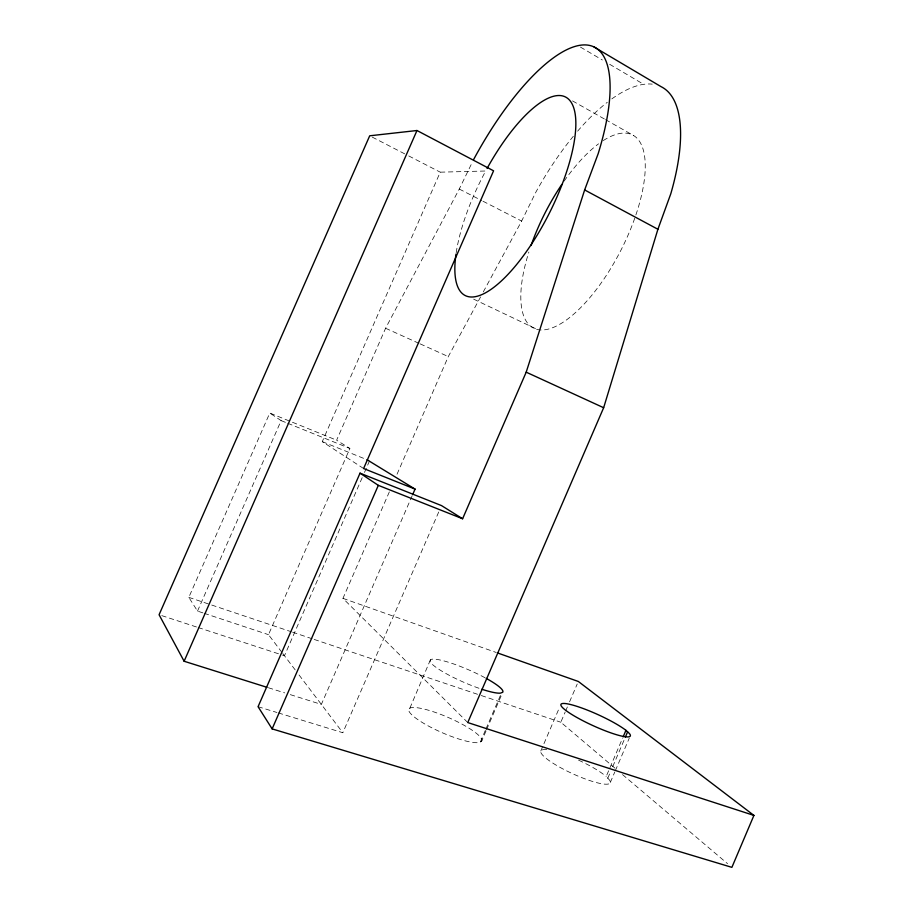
<?xml version="1.0" encoding="UTF-8"?>
<svg xmlns="http://www.w3.org/2000/svg" width="913" height="913" viewBox="0 0 913 913"><rect width="100%" height="100%" fill="white"/><g stroke="black" fill="none" stroke-linecap="round" stroke-linejoin="round"><path stroke-width="0.68" stroke-dasharray="4.57 3.42" d="M485.077 677.777A39.727 6.676 23.6 0 0 430.422 659.779L430.091 661.537A39.727 6.676 23.6 0 0 480.592 688.824M430.422 659.779L408.796 710.679A39.773 8.183 23.6 0 0 439.644 731.564A39.773 8.183 23.6 0 0 479.131 742.543L481.573 741.299L486.024 730.982M546.75 749.687A38.186 7.407 24.7 0 0 569.21 772.113A38.186 7.407 24.7 0 0 609.393 779.896L606.175 776.529L622.643 738.035M607.773 778.207L610.535 771.77M612.737 766.623L624.857 738.297M610.329 782.418L614.78 772.01M615.339 770.709L629.251 738.183M540.804 751L559.703 706.993M614.951 768.153L560.81 722.229L565.193 712.037M565.729 710.77L567.372 706.947M569.564 701.846L577.221 684.008M480.364 741.927L485.385 730.263M485.944 728.973L500.472 695.284M486.583 729.692L501.614 694.839M467.753 722.56L342.946 598.369L390.205 489.904M397.041 474.212L448.294 356.595L480.592 296.908M412.22 495.633L321.365 704.414L290.106 694.576M278.26 712.893L342.832 732.728L439.233 510.812M363.602 468.517L322.266 441.641L440.237 172.169L487.964 170.948M281.946 652.407L268.49 634.672L349.884 448.466L336.623 440.192L385.594 328.258L459.262 189.048L472.352 162.137M362.199 477.647L284.468 655.739L280.417 654.416M364.47 472.443L369.582 460.745M202.869 612.874L197.516 611.094L188.82 597.353L269.78 413.041L336.623 440.192M197.516 611.094L281.124 420.608L269.78 413.041M483.285 291.932L521.643 221.06L535.783 192.312A163.267 63.773 -62.8 0 1 573.318 136.288M258.071 706.696L276.913 712.482M268.365 687.74L284.673 692.876M161.772 615.624L196.831 627.094M198.178 627.528L279.07 653.97M204.215 613.319L268.49 634.672M188.82 597.353L210.378 604.6M211.725 605.045L291.247 631.739M292.594 632.195L312.817 638.986M314.163 639.431L479.941 695.09M481.288 695.535L560.81 722.229M342.946 598.369L496.273 652.498M322.266 441.641L365.634 459.159M281.124 420.608L286.42 422.753M287.743 423.29L349.884 448.466M385.594 328.258L418.862 343.299M420.14 343.87L448.294 356.595M473.664 299.156L537.312 329.479M459.262 189.048L481.722 200.563M482.966 201.214L521.643 221.06M372.23 137.098L407.495 155.29M408.75 155.94L440.237 172.169M572.519 100.909L604.303 118.941M605.524 119.637L633.645 135.592M580.44 47.088L602.34 59.984M609.633 64.275L643.688 84.338M622.529 774.589L727.558 863.675M282.779 653.514L295.618 670.45M299.053 674.981L342.832 732.728M456.192 252.718A111.26 37.969 -63.2 0 1 485.727 170.925M578.557 760.152A38.186 7.407 24.7 0 1 606.175 776.529M409.286 708.556A39.773 8.183 23.6 0 1 450.885 718.645A39.773 8.183 23.6 0 1 481.573 741.299M577.621 131.164A163.267 63.773 -62.8 0 1 607.293 102.29M611.836 98.889A163.267 63.773 -62.8 0 1 652.236 84.144M603.265 140.579A108.51 42.272 -62.8 0 1 637 211.576A108.51 42.272 -62.8 0 1 542.527 329.97M541.158 329.981A108.51 42.272 -62.8 0 1 528.878 252.056M564.131 181.094A108.51 42.272 -62.8 0 1 598.586 143.82"/><path stroke-width="1.37" d="M473.596 159.581A167.421 57.314 -63.2 0 1 583.259 44.942A167.421 57.314 -63.2 0 1 598.163 153.715L584.64 189.938L526.196 372.173L462.606 518.755L441.504 505.597L360.03 473.162L258.071 706.696L272.131 728.894L731.884 867.35L753.921 815.412L467.753 722.56L603.653 407.723L657.908 229.266L670.758 193.876A163.267 63.773 -62.8 0 0 661.115 86.689L594.021 46.962M623.191 736.745L625.941 730.332A38.141 6.037 24.5 0 0 567.304 703.832A38.141 6.037 24.5 0 0 589.102 723.804A38.141 6.037 24.5 0 0 629.285 733.401L625.941 730.332M625.405 737.008L627.608 731.861M272.131 728.894L378.324 485.351L360.03 473.162M412.79 494.321L415.061 489.106L366.946 459.684M267.007 687.318L184.118 661.252L416.979 130.513L493.579 170.811L363.602 468.517L415.061 489.106M416.979 130.513L369.708 135.797L159.079 614.746L184.118 661.252M497.619 652.978L578.317 681.463L753.921 815.412M378.324 485.351L462.606 518.755M526.196 372.173L603.653 407.723M584.64 189.938L657.908 229.266M481.859 689.247A39.727 6.676 23.6 0 0 500.438 693.138L502.721 692.259A39.727 6.676 23.6 0 0 486.218 678.393M487.086 168.437A111.26 37.969 -63.2 0 1 573.798 108.065A111.26 37.969 -63.2 0 1 517.317 263.663A111.26 37.969 -63.2 0 1 455.986 254.099M531.069 245.494A108.51 42.272 -62.8 0 1 561.826 184.449"/></g></svg>
